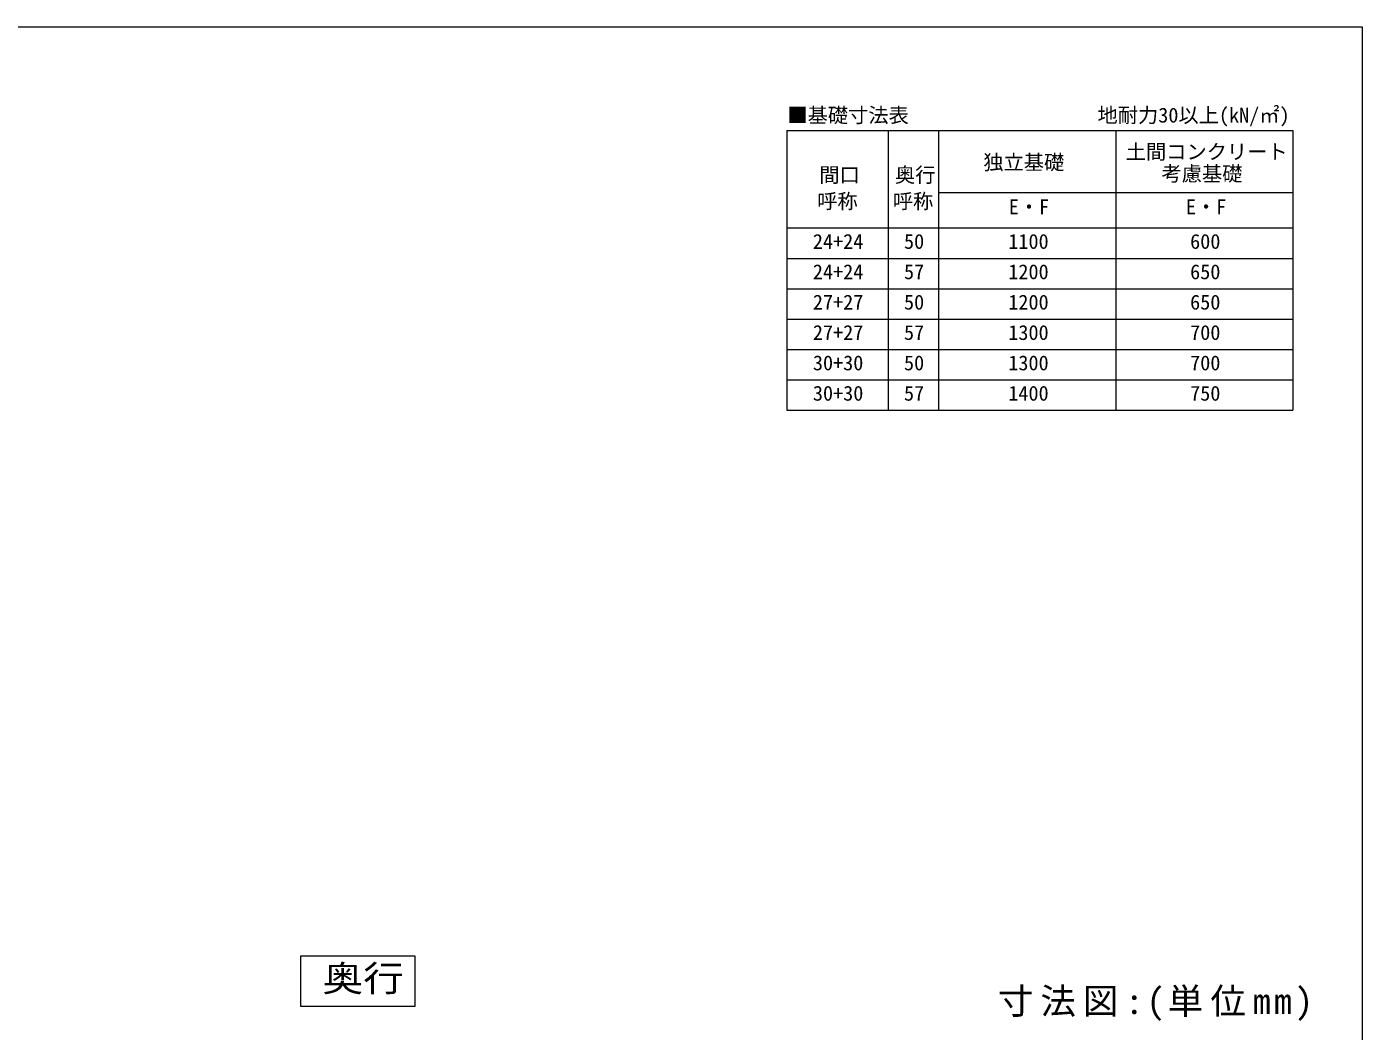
# Model space of a CAD drawing. Units: millimetres, scale not verified. Extents: x -31298 to 11243, y -7760 to 7760.
# Drawn here: x 119 to 10677, y -179 to 7760 of the extents above; entities that cross this region are included whole.
import ezdxf
from ezdxf.enums import TextEntityAlignment as Align

# ---------------------------------------------------------------- set-up
doc = ezdxf.new("R2010")
doc.units = ezdxf.units.MM
doc.header["$LTSCALE"] = 40
doc.layers.add('0-6_OTH_LINE', color=6, linetype='Continuous', lineweight=9)
doc.layers.add('F-0_240', color=7, linetype='Continuous', lineweight=9)
doc.styles.add('ＭＳ ゴシック', font='')
doc.styles.get('ＭＳ ゴシック').set_extended_font_data('MS Gothic')

msp = doc.modelspace()

# ---------------------------------------------------------------- linework, layer by layer
at = {"layer": '0-6_OTH_LINE', "color": 7, "lineweight": 18}
for p, q in [((6128.06, 6938.71), (6128.06, 4729.35)), ((6128.06, 6938.71), (10128.06, 6938.71)), ((7328.06, 6938.71), (7328.06, 4729.35)), ((7328.06, 6449.68), (10128.06, 6449.68)), ((6128.06, 6169.35), (10128.06, 6169.35)), ((6128.06, 5929.35), (10128.06, 5929.35)), ((6128.06, 5689.35), (10128.06, 5689.35)), ((6128.06, 5449.35), (10128.06, 5449.35)), ((6128.06, 5209.35), (10128.06, 5209.35)), ((6128.06, 4969.35), (10128.06, 4969.35)), ((6128.06, 4729.35), (10128.06, 4729.35))]:
    msp.add_line(p, q, dxfattribs=at)
at = {"layer": '0-6_OTH_LINE', "color": 7}
for p, q in [((6928.06, 6938.71), (6928.06, 4729.35)), ((7328.06, 6938.71), (7328.06, 4729.35)), ((8728.06, 6938.71), (8728.06, 4729.35)), ((10128.06, 6938.71), (10128.06, 4729.35))]:
    msp.add_line(p, q, dxfattribs=at)
at = {"layer": '0-6_OTH_LINE', "color": 3}
msp.add_lwpolyline([(2285.51, 416.04), (3187.38, 416.04), (3187.38, 16.71), (2285.51, 16.71)], close=True, dxfattribs=at)
at = {"layer": 'F-0_240', "color": 5}
for p, q in [((-11242.74, 7760), (10677.26, 7760)), ((10677.26, 7760), (10677.26, -7760))]:
    msp.add_line(p, q, dxfattribs=at)

# ---------------------------------------------------------------- texts
at = {"layer": '0-6_OTH_LINE', "color": 7, "style": 'ＭＳ ゴシック'}
for s, p in [('■基礎寸法表', (6132.23, 6967.32)), ('地耐力30以上(kN/㎡)', (8584.23, 6967.32)), ('独立基礎', (7681.59, 6594.58)), ('土間コンクリート', (8807.23, 6678.15)), ('間口', (6385.12, 6494.8)), ('奥行', (6982.75, 6494.8)), ('考慮基礎', (9089.7, 6504.68)), ('呼称', (6368.3, 6287.1)), ('呼称', (6965.93, 6287.1)), ('E・F', (7882.72, 6242.95)), ('E・F', (9282.72, 6242.95)), ('24+24', (6334.09, 5969.35)), ('50', (7054.32, 5969.35)), ('1100', (7878.73, 5969.35)), ('600', (9316.31, 5969.35)), ('24+24', (6334.09, 5729.35)), ('57', (7054.32, 5729.35)), ('1200', (7878.73, 5729.35)), ('650', (9316.31, 5729.35)), ('27+27', (6334.09, 5489.35)), ('50', (7054.32, 5489.35)), ('1200', (7878.73, 5489.35)), ('650', (9316.31, 5489.35)), ('27+27', (6334.09, 5249.35)), ('57', (7054.32, 5249.35)), ('1300', (7878.73, 5249.35)), ('700', (9316.31, 5249.35)), ('30+30', (6334.09, 5009.35)), ('50', (7054.32, 5009.35)), ('1300', (7878.73, 5009.35)), ('700', (9316.31, 5009.35)), ('30+30', (6334.09, 4769.35)), ('57', (7054.32, 4769.35)), ('1400', (7878.73, 4769.35)), ('750', (9316.31, 4769.35))]:
    msp.add_text(s, height=117.3, dxfattribs=at).set_placement(p, align=Align.BOTTOM_LEFT)
at = {"layer": '0-6_OTH_LINE', "color": 2, "style": 'ＭＳ ゴシック', "width": 1.15}
msp.add_text('奥行', height=205.3, dxfattribs=at).set_placement((2457.11, 73.78), align=Align.BOTTOM_LEFT)
at = {"layer": '0-6_OTH_LINE', "color": 2, "insert": (7796.9, -97.85), "char_height": 205.3, "attachment_point": 7, "style": 'ＭＳ ゴシック'}
msp.add_mtext('\\T1.2;寸法図:(単位mm)', dxfattribs=at)

doc.saveas('drawing.dxf')
